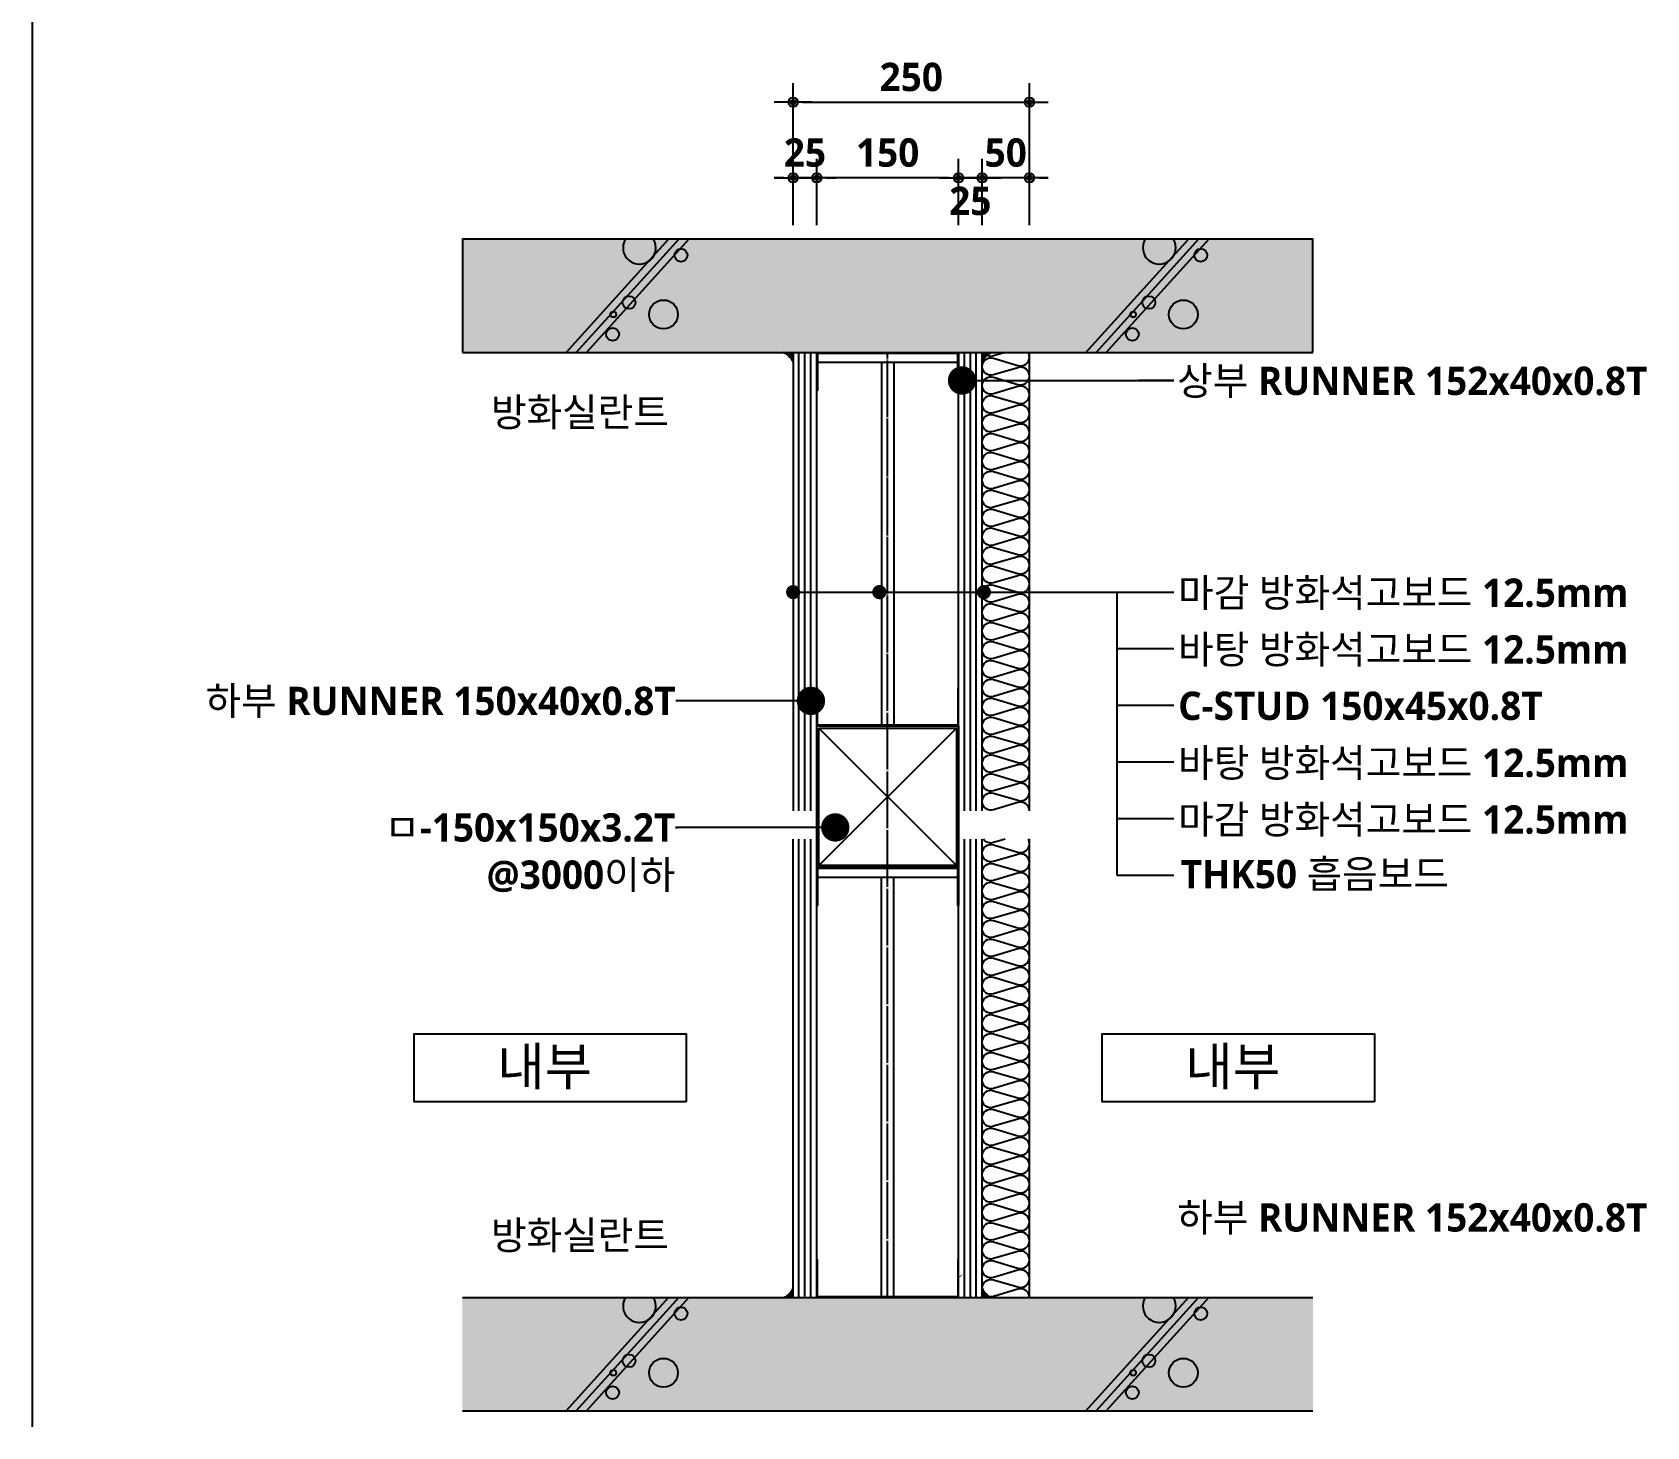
# Model space of a CAD drawing. Extents: x 200 to 24872, y 200 to 5740.
# Drawn here: x 18845 to 20553, y 200 to 1676 of the extents above; entities that cross this region are included whole.
import ezdxf
from ezdxf.enums import TextEntityAlignment as Align

# ---------------------------------------------------------------- set-up
doc = ezdxf.new("R2010")
doc.units = 0
doc.header["$LTSCALE"] = 10
doc.header["$MEASUREMENT"] = 0
doc.header["$PDSIZE"] = -2
doc.linetypes.add('CEN', pattern=[62, 60, -1, 0, -1])
doc.layers.get('0').update_dxf_attribs({"linetype": 'CONTINUOUS'})
doc.layers.get('Defpoints').update_dxf_attribs({"color": 143, "linetype": 'CONTINUOUS'})
for name, color, linetype in [('A-253', 253, 'CONTINUOUS'), ('A-ANNO-GRA1', 7, 'CONTINUOUS'), ('A-ANNO-LEAD', 4, 'CONTINUOUS'), ('A-ANNO-TEXT1', 7, 'CONTINUOUS'), ('A-CON', 2, 'CONTINUOUS'), ('A-DIM', 7, 'CONTINUOUS'), ('A-ELE9', 9, 'CONTINUOUS'), ('A-FIN1', 6, 'CONTINUOUS'), ('A-insul', 251, 'CONTINUOUS'), ('A-LEADER', 7, 'CONTINUOUS'), ('A-ST-AXIS-BUB', 7, 'CONTINUOUS'), ('A-ST-AXIS-DIM', 7, 'CONTINUOUS'), ('A-STEEL', 7, 'CONTINUOUS'), ('A-WALL-DRY', 7, 'CONTINUOUS'), ('CEN', 1, 'CEN'), ('CHAN', 3, 'CONTINUOUS'), ('HAT', 5, 'CONTINUOUS'), ('HT', 8, 'CONTINUOUS'), ('경량철골1', 8, 'CONTINUOUS')]:
    doc.layers.add(name, color=color, linetype=linetype)
doc.layers.add('A-TEXT-DP', color=181, linetype='CONTINUOUS', plot=False)
doc.styles.add('2020음성 1차', font='NanumGothicBold.ttf')
doc.dimstyles.new('DLEADER', dxfattribs={"dimscale": 50, "dimtxt": 3, "dimasz": 3, "dimexe": 1, "dimexo": 8, "dimgap": 1, "dimtad": 1, "dimdec": 0, "dimrnd": 0.25, "dimdsep": 32, "dimtxsty": '2020음성 1차', "dimblk": 'DOT', "dimcen": 5, "dimclrd": 4, "dimclre": 4, "dimclrt": 3, "dimadec": 0, "dimazin": 0, "dimtfac": 1, "dimtdec": 0, "dimtix": 1, "dimtmove": 2, "dimatfit": 1, "dimldrblk": 'DOT', "dimfxl": 1, "dimarcsym": 0})
doc.dimstyles.new('RI-DOT-150', dxfattribs={"dimscale": 150, "dimtxt": 3, "dimasz": 1, "dimexe": 2, "dimexo": 2, "dimgap": 1, "dimtad": 1, "dimdec": 0, "dimzin": 9, "dimdsep": 46, "dimtxsty": '2020음성 1차', "dimcen": 0, "dimclrd": 256, "dimclre": 256, "dimclrt": 3, "dimadec": 0, "dimazin": 0, "dimtm": 1e-09, "dimtfac": 1, "dimtdec": 0, "dimtix": 1, "dimtmove": 2, "dimatfit": 3, "dimfxl": 1.25, "dimtolj": 1, "dimtzin": 0, "dimlwd": -1, "dimlwe": -1, "dimarcsym": 0})

# ---------------------------------------------------------------- blocks, each defined once
blk = doc.blocks.new('222')
at = {"layer": 'HT'}
for p, q in [((9529.35, 4310.29), (9583.73, 4370.29)), ((9540.15, 4310.29), (9594.53, 4370.29))]:
    blk.add_line(p, q, dxfattribs=at)
at = {"layer": 'HT', "color": 4}
blk.add_line((9534.75, 4310.29), (9589.13, 4370.29), dxfattribs=at)
at = {"layer": 'HT'}
for centre, radius in [((9542.83, 4350.06), 7.63), ((9569.78, 4360.57), 3.41), ((9569.39, 4350.02), 1.53), ((9561.07, 4343.74), 3.41), ((9533.57, 4318.74), 3.41)]:
    blk.add_circle(centre, radius, dxfattribs=at)
blk.add_arc((9555.55, 4314.72), 8.7, 329.37522, 210.62478, dxfattribs=at)
blk = doc.blocks.new('_Dot')
at = {"color": 0, "lineweight": -2}
blk.add_line((-0.5, 0), (-1, 0), dxfattribs=at)
at = {"color": 0, "const_width": 0.5}
blk.add_lwpolyline([(-0.25, 0, 1), (0.25, 0, 1)], format="xyb", close=True, dxfattribs=at)
blk = doc.blocks.new('SYM-DOT')
at = {"layer": 'A-LEADER', "const_width": 7.5}
blk.add_lwpolyline([(-7.1, 1.8, 1), (0.4, 1.8, 1)], format="xyb", close=True, dxfattribs=at)
blk = doc.blocks.new('DIMDOT')
at = {"layer": 'A-DIM', "color": 7, "linetype": 'Continuous'}
blk.add_line((-2, 0), (2, 0), dxfattribs=at)
for radius in [0.5, 0.25]:
    blk.add_circle((0, 0), radius, dxfattribs=at)
blk = doc.blocks.new('*D145')
at = {"layer": 'A-ST-AXIS-DIM'}
for p, q in [((19650, 1471.7), (19650, 1621.7)), ((19900, 1471.7), (19900, 1621.7)), ((19660, 1601.7), (19890, 1601.7))]:
    blk.add_line(p, q, dxfattribs=at)
at = {"layer": 'Defpoints', "color": 0}
for p in [(19900, 1601.7), (19650, 1456.7), (19900, 1456.7)]:
    blk.add_point(p, dxfattribs=at)
at = {"layer": 'A-ST-AXIS-DIM', "linetype": 'ByBlock', "xscale": 10, "yscale": 10, "zscale": 10, "rotation": 180}
blk.add_blockref('DIMDOT', (19650, 1601.7), dxfattribs=at)
at = {"layer": 'A-ST-AXIS-DIM', "linetype": 'ByBlock', "xscale": 10, "yscale": 10, "zscale": 10}
blk.add_blockref('DIMDOT', (19900, 1601.7), dxfattribs=at)
at = {"layer": 'A-ST-AXIS-DIM', "color": 3, "ltscale": 10, "insert": (19775, 1628.2), "char_height": 30, "attachment_point": 5, "style": '2020음성 1차'}
blk.add_mtext('\\A1;250', dxfattribs=at)
blk = doc.blocks.new('*D146')
at = {"layer": 'A-ST-AXIS-DIM'}
for p, q in [((19675, 1471.7), (19675, 1541.7)), ((19825, 1471.7), (19825, 1541.7)), ((19815, 1521.7), (19685, 1521.7))]:
    blk.add_line(p, q, dxfattribs=at)
at = {"layer": 'Defpoints', "color": 0}
for p in [(19675, 1521.7), (19675, 1456.7), (19825, 1456.7)]:
    blk.add_point(p, dxfattribs=at)
at = {"layer": 'A-ST-AXIS-DIM', "linetype": 'ByBlock', "xscale": 10, "yscale": 10, "zscale": 10, "rotation": 180}
blk.add_blockref('DIMDOT', (19675, 1521.7), dxfattribs=at)
at = {"layer": 'A-ST-AXIS-DIM', "linetype": 'ByBlock', "xscale": 10, "yscale": 10, "zscale": 10}
blk.add_blockref('DIMDOT', (19825, 1521.7), dxfattribs=at)
at = {"layer": 'A-ST-AXIS-DIM', "color": 3, "ltscale": 10, "insert": (19750, 1548.2), "char_height": 30, "attachment_point": 5, "style": '2020음성 1차'}
blk.add_mtext('\\A1;150', dxfattribs=at)
blk = doc.blocks.new('*D147')
at = {"layer": 'A-ST-AXIS-DIM'}
for p, q in [((19650, 1471.7), (19650, 1541.7)), ((19675, 1471.7), (19675, 1541.7)), ((19640, 1521.7), (19630, 1521.7)), ((19675, 1521.7), (19650, 1521.7)), ((19685, 1521.7), (19695, 1521.7))]:
    blk.add_line(p, q, dxfattribs=at)
at = {"layer": 'Defpoints', "color": 0}
for p in [(19650, 1521.7), (19650, 1456.7), (19675, 1456.7)]:
    blk.add_point(p, dxfattribs=at)
at = {"layer": 'A-ST-AXIS-DIM', "linetype": 'ByBlock', "xscale": 10, "yscale": 10, "zscale": 10}
blk.add_blockref('DIMDOT', (19650, 1521.7), dxfattribs=at)
at = {"layer": 'A-ST-AXIS-DIM', "linetype": 'ByBlock', "xscale": 10, "yscale": 10, "zscale": 10, "rotation": 180}
blk.add_blockref('DIMDOT', (19675, 1521.7), dxfattribs=at)
at = {"layer": 'A-ST-AXIS-DIM', "color": 3, "ltscale": 10, "insert": (19662.5, 1548.2), "char_height": 30, "attachment_point": 5, "style": '2020음성 1차'}
blk.add_mtext('\\A1;25', dxfattribs=at)
blk = doc.blocks.new('*D148')
at = {"layer": 'A-ST-AXIS-DIM'}
for p, q in [((19825, 1471.7), (19825, 1541.7)), ((19850, 1471.7), (19850, 1541.7)), ((19815, 1521.7), (19805, 1521.7)), ((19850, 1521.7), (19825, 1521.7)), ((19860, 1521.7), (19870, 1521.7))]:
    blk.add_line(p, q, dxfattribs=at)
at = {"layer": 'Defpoints', "color": 0}
for p in [(19825, 1521.7), (19825, 1456.7), (19850, 1456.7)]:
    blk.add_point(p, dxfattribs=at)
at = {"layer": 'A-ST-AXIS-DIM', "linetype": 'ByBlock', "xscale": 10, "yscale": 10, "zscale": 10}
blk.add_blockref('DIMDOT', (19825, 1521.7), dxfattribs=at)
at = {"layer": 'A-ST-AXIS-DIM', "linetype": 'ByBlock', "xscale": 10, "yscale": 10, "zscale": 10, "rotation": 180}
blk.add_blockref('DIMDOT', (19850, 1521.7), dxfattribs=at)
at = {"layer": 'A-ST-AXIS-DIM', "color": 3, "ltscale": 10, "insert": (19837.5, 1497), "char_height": 30, "attachment_point": 5, "style": '2020음성 1차'}
blk.add_mtext('\\A1;25', dxfattribs=at)
blk = doc.blocks.new('*D169')
at = {"layer": 'A-ST-AXIS-DIM'}
for p, q in [((19850, 1471.7), (19850, 1541.7)), ((19900, 1471.7), (19900, 1541.7)), ((19840, 1521.7), (19830, 1521.7)), ((19900, 1521.7), (19850, 1521.7)), ((19910, 1521.7), (19920, 1521.7))]:
    blk.add_line(p, q, dxfattribs=at)
at = {"layer": 'Defpoints', "color": 0}
for p in [(19850, 1521.7), (19850, 1456.7), (19900, 1456.7)]:
    blk.add_point(p, dxfattribs=at)
at = {"layer": 'A-ST-AXIS-DIM', "linetype": 'ByBlock', "xscale": 10, "yscale": 10, "zscale": 10}
blk.add_blockref('DIMDOT', (19850, 1521.7), dxfattribs=at)
at = {"layer": 'A-ST-AXIS-DIM', "linetype": 'ByBlock', "xscale": 10, "yscale": 10, "zscale": 10, "rotation": 180}
blk.add_blockref('DIMDOT', (19900, 1521.7), dxfattribs=at)
at = {"layer": 'A-ST-AXIS-DIM', "color": 3, "ltscale": 10, "insert": (19875, 1548.2), "char_height": 30, "attachment_point": 5, "style": '2020음성 1차'}
blk.add_mtext('\\A1;50', dxfattribs=at)

msp = doc.modelspace()

# ---------------------------------------------------------------- hatches: boundary and pattern name
at = {"layer": 'A-253'}
h = msp.add_hatch(color=256, dxfattribs=at)
h.dxf.hatch_style = 1
h.paths.add_polyline_path([(19300, 1336.7), (20200, 1336.7), (20200, 1456.7), (19300, 1456.7)])
h = msp.add_hatch(color=256, dxfattribs=at)
h.dxf.hatch_style = 1
h.paths.add_polyline_path([(19300, 336.7), (20200, 336.7), (20200, 216.7), (19300, 216.7)])
at = {"layer": 'HAT'}
h = msp.add_hatch(dxfattribs=at)
h.set_pattern_fill('ANSI31', color=256, scale=0.6, style=0)
h.set_pattern_definition([(45, (12918.7636, 4174.82555), (-0.42426407, 0.42426407), [])])
h.paths.add_polyline_path([(19650, 1336.7), (19640, 1336.7, -0.200138), (19650, 1326.8)])
h = msp.add_hatch(dxfattribs=at)
h.set_pattern_fill('ANSI31', color=256, scale=0.6, style=0)
h.set_pattern_definition([(45, (12968.7636, 4174.82555), (-0.42426407, 0.42426407), [])])
h.paths.add_polyline_path([(19850, 1336.7), (19860, 1336.7, 0.200138), (19850, 1326.8)])
h = msp.add_hatch(dxfattribs=at)
h.set_pattern_fill('ANSI31', color=256, scale=0.6, style=0)
h.set_pattern_definition([(45, (12918.7636, 3123.9594), (-0.42426407, 0.42426407), [])])
h.paths.add_polyline_path([(19650, 336.7), (19640, 336.7, 0.200138), (19650, 346.6)])
h = msp.add_hatch(dxfattribs=at)
h.set_pattern_fill('ANSI31', color=256, scale=0.6, style=0)
h.set_pattern_definition([(45, (12968.7636, 3123.9594), (-0.42426407, 0.42426407), [])])
h.paths.add_polyline_path([(19850, 336.7), (19860, 336.7, -0.200138), (19850, 346.6)])

# ---------------------------------------------------------------- linework, layer by layer
at = {"layer": 'A-ANNO-GRA1'}
msp.add_line((18845, 5740), (18845, 200), dxfattribs=at)
at = {"layer": 'A-ANNO-LEAD'}
for p, q in [((19992.9, 783.3), (19992.9, 1083.3)), ((20052.9, 1023.3), (19992.9, 1023.3)), ((20052.9, 963.3), (19992.9, 963.3)), ((20052.9, 903.3), (19992.9, 903.3)), ((20052.9, 843.3), (19992.9, 843.3)), ((20052.9, 783.3), (19992.9, 783.3))]:
    msp.add_line(p, q, dxfattribs=at)
for points in [[(19644.6, 1331.3, 0, 12, 0), (19625.5, 1314.8, 0, 0, 0), (19571.6, 1269, 0, 0, 0), (19523.6, 1269, 0, 0, 0)], [(19826.3, 359.6, 0, 12, 0), (19845.4, 376.1, 0, 0, 0), (19894.3, 421.9, 0, 0, 0), (20052.9, 421.9, 0, 0, 0)], [(19644.6, 340, 0, 12, 0), (19625.5, 356.5, 0, 0, 0), (19571.6, 402.4, 0, 0, 0), (19523.6, 402.4, 0, 0, 0)]]:
    msp.add_lwpolyline(points, format="xyseb", dxfattribs=at)
msp.add_lwpolyline([(19650, 1083.3), (20000.8, 1083.3), (20052.9, 1083.3)], dxfattribs=at)
at = {"layer": 'A-CON'}
for p, q in [((19300, 1336.7), (20200, 1336.7)), ((19300, 336.7), (20200, 336.7))]:
    msp.add_line(p, q, dxfattribs=at)
at = {"layer": 'A-ELE9'}
for p, q in [((19900, 851.7), (19900, 1336.7)), ((19900, 336.7), (19900, 821.7))]:
    msp.add_line(p, q, dxfattribs=at)
at = {"layer": 'A-FIN1'}
for centre, start, end in [((19633.1, 1319.7), 22.6698, 67.94), ((19866.9, 1319.7), 112.06, 157.3302), ((19633.1, 353.6), 292.06, 337.3302), ((19866.9, 353.6), 202.6698, 247.94)]:
    msp.add_arc(centre, 18.3, start, end, dxfattribs=at)
at = {"layer": 'A-insul'}
for points in [[(19900, 851.7, 0.509267), (19900, 851.7, 0.509267), (19887.9, 860.5), (19862.1, 852.9, -0.509267), (19850, 861.7, -0.509267), (19862.1, 870.5), (19887.9, 862.9, 0.509267), (19900, 871.7, 0.509267), (19887.9, 880.5), (19862.1, 872.9, -0.509267), (19850, 881.7, -0.509267), (19862.1, 890.5), (19887.9, 882.9, 0.509267), (19900, 891.7, 0.509267), (19887.9, 900.5), (19862.1, 892.9, -0.509267), (19850, 901.7, -0.509267), (19862.1, 910.5), (19887.9, 902.9, 0.509267), (19900, 911.7, 0.509267), (19887.9, 920.5), (19862.1, 912.9, -0.509267), (19850, 921.7, -0.509267), (19862.1, 930.5), (19887.9, 922.9, 0.509267), (19900, 931.7, 0.509267), (19887.9, 940.6), (19862.1, 932.9, -0.509267), (19850, 941.7, -0.509267), (19862.1, 950.6), (19887.9, 942.9, 0.509267), (19900, 951.7, 0.509267), (19887.9, 960.6), (19862.1, 952.9, -0.509267), (19850, 961.7, -0.509267), (19862.1, 970.6), (19887.9, 962.9, 0.509267), (19900, 971.7, 0.509267), (19887.9, 980.6), (19862.1, 972.9, -0.509267), (19850, 981.7, -0.509267), (19862.1, 990.6), (19887.9, 982.9, 0.509267), (19900, 991.7, 0.509267), (19887.9, 1000.6), (19862.1, 992.9, -0.509267), (19850, 1001.8, -0.509267), (19862.1, 1010.6), (19887.9, 1002.9, 0.509267), (19900, 1011.8, 0.509267), (19887.9, 1020.6), (19862.1, 1012.9, -0.509267), (19850, 1021.8, -0.509267), (19862.1, 1030.6), (19887.9, 1022.9, 0.509267), (19900, 1031.8, 0.509267), (19887.9, 1040.6), (19862.1, 1032.9, -0.509267), (19850, 1041.8, -0.509267), (19862.1, 1050.6), (19887.9, 1042.9, 0.509267), (19900, 1051.8, 0.509267), (19887.9, 1060.6), (19862.1, 1053, -0.509267), (19850, 1061.8, -0.509267), (19862.1, 1070.6), (19887.9, 1063, 0.509267), (19900, 1071.8, 0.509267), (19887.9, 1080.6), (19862.1, 1073, -0.509267), (19850, 1081.8, -0.509267), (19862.1, 1090.6), (19887.9, 1083, 0.509267), (19900, 1091.8, 0.509267), (19887.9, 1100.6), (19862.1, 1093, -0.509267), (19850, 1101.8, -0.509267), (19862.1, 1110.6), (19887.9, 1103, 0.509267), (19900, 1111.8, 0.509267), (19887.9, 1120.6), (19862.1, 1113, -0.509267), (19850, 1121.8, -0.509267), (19862.1, 1130.6), (19887.9, 1123, 0.509267), (19900, 1131.8, 0.509267), (19887.9, 1140.7), (19862.1, 1133, -0.509267), (19850, 1141.8, -0.509267), (19862.1, 1150.7), (19887.9, 1143, 0.509267), (19900, 1151.8, 0.509267), (19887.9, 1160.7), (19862.1, 1153, -0.509267), (19850, 1161.8, -0.509267), (19862.1, 1170.7), (19887.9, 1163, 0.509267), (19900, 1171.8, 0.509267), (19887.9, 1180.7), (19862.1, 1173, -0.509267), (19850, 1181.8, -0.509267), (19862.1, 1190.7), (19887.9, 1183, 0.509267), (19900, 1191.8, 0.509267), (19887.9, 1200.7), (19862.1, 1193, -0.509267), (19850, 1201.9, -0.509267), (19862.1, 1210.7), (19887.9, 1203, 0.509267), (19900, 1211.9, 0.509267), (19887.9, 1220.7), (19862.1, 1213, -0.509267), (19850, 1221.9, -0.509267), (19862.1, 1230.7), (19887.9, 1223, 0.509267), (19900, 1231.9, 0.509267), (19887.9, 1240.7), (19862.1, 1233, -0.509267), (19850, 1241.9, -0.509267), (19862.1, 1250.7), (19887.9, 1243, 0.509267), (19900, 1251.9, 0.509267), (19887.9, 1260.7), (19862.1, 1253.1, -0.509267), (19850, 1261.9, -0.509267), (19862.1, 1270.7), (19887.9, 1263.1, 0.509267), (19900, 1271.9, 0.509267), (19887.9, 1280.7), (19862.1, 1273.1, -0.509267), (19850, 1281.9, -0.509267), (19862.1, 1290.7), (19887.9, 1283.1, 0.509267), (19900, 1291.9, 0.509267), (19887.9, 1300.7), (19862.1, 1293.1, -0.509267), (19850, 1301.9, -0.509267), (19862.1, 1310.7), (19887.9, 1303.1, 0.509267), (19900, 1311.9, 0.509267), (19887.9, 1320.7), (19862.1, 1313.1, -0.509267), (19850, 1321.9, -0.509267), (19862.1, 1330.7), (19887.9, 1323.1, 0.509267), (19900, 1331.9, 0.135505), (19898.7, 1336.7)], [(19874.2, 1336.7), (19862.1, 1333.1, -0.332027), (19851.6, 1336.7)], [(19900, 336.7, 0.509267), (19900, 336.7, 0.509267), (19887.9, 345.5), (19862.1, 337.9, -0.509267), (19850, 346.7, -0.509267), (19862.1, 355.5), (19887.9, 347.9, 0.509267), (19900, 356.7, 0.509267), (19887.9, 365.5), (19862.1, 357.9, -0.509267), (19850, 366.7, -0.509267), (19862.1, 375.5), (19887.9, 367.9, 0.509267), (19900, 376.7, 0.509267), (19887.9, 385.5), (19862.1, 377.9, -0.509267), (19850, 386.7, -0.509267), (19862.1, 395.5), (19887.9, 387.9, 0.509267), (19900, 396.7, 0.509267), (19887.9, 405.5), (19862.1, 397.9, -0.509267), (19850, 406.7, -0.509267), (19862.1, 415.5), (19887.9, 407.9, 0.509267), (19900, 416.7, 0.509267), (19887.9, 425.6), (19862.1, 417.9, -0.509267), (19850, 426.7, -0.509267), (19862.1, 435.6), (19887.9, 427.9, 0.509267), (19900, 436.7, 0.509267), (19887.9, 445.6), (19862.1, 437.9, -0.509267), (19850, 446.7, -0.509267), (19862.1, 455.6), (19887.9, 447.9, 0.509267), (19900, 456.7, 0.509267), (19887.9, 465.6), (19862.1, 457.9, -0.509267), (19850, 466.7, -0.509267), (19862.1, 475.6), (19887.9, 467.9, 0.509267), (19900, 476.7, 0.509267), (19887.9, 485.6), (19862.1, 477.9, -0.509267), (19850, 486.8, -0.509267), (19862.1, 495.6), (19887.9, 487.9, 0.509267), (19900, 496.8, 0.509267), (19887.9, 505.6), (19862.1, 497.9, -0.509267), (19850, 506.8, -0.509267), (19862.1, 515.6), (19887.9, 507.9, 0.509267), (19900, 516.8, 0.509267), (19887.9, 525.6), (19862.1, 517.9, -0.509267), (19850, 526.8, -0.509267), (19862.1, 535.6), (19887.9, 527.9, 0.509267), (19900, 536.8, 0.509267), (19887.9, 545.6), (19862.1, 538, -0.509267), (19850, 546.8, -0.509267), (19862.1, 555.6), (19887.9, 548, 0.509267), (19900, 556.8, 0.509267), (19887.9, 565.6), (19862.1, 558, -0.509267), (19850, 566.8, -0.509267), (19862.1, 575.6), (19887.9, 568, 0.509267), (19900, 576.8, 0.509267), (19887.9, 585.6), (19862.1, 578, -0.509267), (19850, 586.8, -0.509267), (19862.1, 595.6), (19887.9, 588, 0.509267), (19900, 596.8, 0.509267), (19887.9, 605.6), (19862.1, 598, -0.509267), (19850, 606.8, -0.509267), (19862.1, 615.6), (19887.9, 608, 0.509267), (19900, 616.8, 0.509267), (19887.9, 625.7), (19862.1, 618, -0.509267), (19850, 626.8, -0.509267), (19862.1, 635.7), (19887.9, 628, 0.509267), (19900, 636.8, 0.509267), (19887.9, 645.7), (19862.1, 638, -0.509267), (19850, 646.8, -0.509267), (19862.1, 655.7), (19887.9, 648, 0.509267), (19900, 656.8, 0.509267), (19887.9, 665.7), (19862.1, 658, -0.509267), (19850, 666.8, -0.509267), (19862.1, 675.7), (19887.9, 668, 0.509267), (19900, 676.8, 0.509267), (19887.9, 685.7), (19862.1, 678, -0.509267), (19850, 686.9, -0.509267), (19862.1, 695.7), (19887.9, 688, 0.509267), (19900, 696.9, 0.509267), (19887.9, 705.7), (19862.1, 698, -0.509267), (19850, 706.9, -0.509267), (19862.1, 715.7), (19887.9, 708, 0.509267), (19900, 716.9, 0.509267), (19887.9, 725.7), (19862.1, 718, -0.509267), (19850, 726.9, -0.509267), (19862.1, 735.7), (19887.9, 728, 0.509267), (19900, 736.9, 0.509267), (19887.9, 745.7), (19862.1, 738.1, -0.509267), (19850, 746.9, -0.509267), (19862.1, 755.7), (19887.9, 748.1, 0.509267), (19900, 756.9, 0.509267), (19887.9, 765.7), (19862.1, 758.1, -0.509267), (19850, 766.9, -0.509267), (19862.1, 775.7), (19887.9, 768.1, 0.509267), (19900, 776.9, 0.509267), (19887.9, 785.7), (19862.1, 778.1, -0.509267), (19850, 786.9, -0.509267), (19862.1, 795.7), (19887.9, 788.1, 0.509267), (19900, 796.9, 0.509267), (19887.9, 805.7), (19862.1, 798.1, -0.509267), (19850, 806.9, -0.509267), (19862.1, 815.7), (19887.9, 808.1, 0.509267), (19900, 816.9, 0.135505), (19898.7, 821.7)], [(19874.2, 821.7), (19862.1, 818.1, -0.332027), (19851.6, 821.7)]]:
    msp.add_lwpolyline(points, format="xyb", dxfattribs=at)
at = {"layer": 'A-ST-AXIS-BUB'}
for points in [[(19537, 543.9), (19249, 543.9), (19249, 615.9), (19537, 615.9)], [(20265, 543.9), (19977, 543.9), (19977, 615.9), (20265, 615.9)]]:
    msp.add_lwpolyline(points, close=True, dxfattribs=at)
at = {"layer": 'A-STEEL'}
for p, q in [((19677.3, 939.4), (19822.7, 794)), ((19677.3, 794), (19822.7, 939.4))]:
    msp.add_line(p, q, dxfattribs=at)
for points in [[(19675, 941.7), (19825, 941.7), (19825, 791.7), (19675, 791.7)], [(19677.3, 939.4), (19822.7, 939.4), (19822.7, 794), (19677.3, 794)]]:
    msp.add_lwpolyline(points, close=True, dxfattribs=at)
at = {"layer": 'A-TEXT-DP'}
msp.add_line((19300, 216.7), (20200, 216.7), dxfattribs=at)
msp.add_lwpolyline([(20200, 1336.7), (20200, 1456.7), (19300, 1456.7), (19300, 1336.7)], dxfattribs=at)
at = {"layer": 'A-WALL-DRY'}
for p, q in [((19650, 1336.7), (19650, 851.7)), ((19656.2, 851.7), (19656.2, 1336.7)), ((19662.5, 851.7), (19662.5, 1336.7)), ((19668.7, 851.7), (19668.7, 1336.7)), ((19675, 851.7), (19675, 1336.7)), ((19825, 851.7), (19825, 1336.7)), ((19831.3, 851.7), (19831.3, 1336.7)), ((19837.5, 851.7), (19837.5, 1336.7)), ((19843.8, 851.7), (19843.8, 1336.7)), ((19850, 851.7), (19850, 1336.7)), ((19650, 336.7), (19650, 821.7)), ((19656.2, 336.7), (19656.2, 821.7)), ((19662.5, 336.7), (19662.5, 821.7)), ((19668.7, 336.7), (19668.7, 821.7)), ((19675, 336.7), (19675, 821.7)), ((19825, 336.7), (19825, 821.7)), ((19831.3, 336.7), (19831.3, 821.7)), ((19837.5, 336.7), (19837.5, 821.7)), ((19843.8, 336.7), (19843.8, 821.7)), ((19850, 336.7), (19850, 821.7))]:
    msp.add_line(p, q, dxfattribs=at)
at = {"layer": 'CEN', "ltscale": 0.1}
msp.add_line((19750, 336.7), (19750, 1336.7), dxfattribs=at)
at = {"layer": 'CHAN'}
for points in [[(19825, 1296.7), (19824.2, 1296.7), (19824.2, 1335.6, 0.414214), (19823.9, 1335.9), (19676.1, 1335.9, 0.414214), (19675.8, 1335.6), (19675.8, 1296.7), (19675, 1296.7), (19675, 1335.9, -0.414214), (19675.8, 1336.7), (19824.2, 1336.7, -0.414214), (19825, 1335.9)], [(19825, 981.7), (19824.2, 981.7), (19824.2, 942.7, -0.414214), (19823.9, 942.5), (19676.1, 942.5, -0.414214), (19675.8, 942.7), (19675.8, 981.7), (19675, 981.7), (19675, 942.5, 0.414214), (19675.8, 941.7), (19824.2, 941.7, 0.414214), (19825, 942.5)], [(19825, 751.7), (19824.2, 751.7), (19824.2, 790.6, 0.414214), (19823.9, 790.9), (19676.1, 790.9, 0.414214), (19675.8, 790.6), (19675.8, 751.7), (19675, 751.7), (19675, 790.9, -0.414214), (19675.8, 791.7), (19824.2, 791.7, -0.414214), (19825, 790.9)], [(19825, 376.7), (19824.2, 376.7), (19824.2, 337.7, -0.414214), (19823.9, 337.5), (19676.1, 337.5, -0.414214), (19675.8, 337.7), (19675.8, 376.7), (19675, 376.7), (19675, 337.5, 0.414214), (19675.8, 336.7), (19824.2, 336.7, 0.414214), (19825, 337.5)]]:
    msp.add_lwpolyline(points, format="xyb", close=True, dxfattribs=at)
at = {"layer": '경량철골1'}
for p, q in [((19675.8, 1326.7), (19824.2, 1326.7)), ((19743.5, 1326.7), (19743.5, 941.7)), ((19756.5, 1326.7), (19756.5, 941.7)), ((19675.8, 781.7), (19824.2, 781.7)), ((19743.5, 337.5), (19743.5, 781.7)), ((19756.5, 337.5), (19756.5, 781.7))]:
    msp.add_line(p, q, dxfattribs=at)

# ---------------------------------------------------------------- block references
at = {"xscale": 2, "yscale": 2, "zscale": 2, "rotation": 180}
for p in [(38598.5, 10077.2), (39148.5, 10077.2), (38598.5, 8957.2), (39148.5, 8957.2)]:
    msp.add_blockref('222', p, dxfattribs=at)
at = {"layer": 'A-ANNO-LEAD', "xscale": -1}
for p in [(19646.7, 1081.4), (19737.9, 1081.4), (19848.5, 1081.4)]:
    msp.add_blockref('SYM-DOT', p, dxfattribs=at)

# ---------------------------------------------------------------- texts
at = {"layer": 'A-ANNO-TEXT1', "style": '2020음성 1차'}
for s, p in [('상부 RUNNER 152x40x0.8T', (20056.4, 1306.8)), ('마감 방화석고보드 12.5mm', (20057.4, 1082.6)), ('바탕 방화석고보드 12.5mm', (20057.4, 1022.6)), ('C-STUD 150x45x0.8T', (20057.4, 962.9)), ('바탕 방화석고보드 12.5mm', (20057.4, 902.6)), ('마감 방화석고보드 12.5mm', (20057.4, 842.6)), ('THK50 흡음보드', (20060, 784.9)), ('하부 RUNNER 152x40x0.8T', (20056.4, 421.5))]:
    msp.add_text(s, height=30, dxfattribs=at).set_placement(p, align=Align.MIDDLE_LEFT)
for p in [(19518.5, 1258.6), (19518.5, 387.6)]:
    msp.add_text('방화실란트', height=30, dxfattribs=at).set_placement(p, align=Align.RIGHT)
for s, p in [('하부 RUNNER 150x40x0.8T', (19525.8, 968.1)), ('ㅁ-150x150x3.2T', (19525.4, 834.2)), ('@3000이하', (19525.4, 784.2))]:
    msp.add_text(s, height=30, dxfattribs=at).set_placement(p, align=Align.MIDDLE_RIGHT)
for p in [(19336.9, 561.2), (20064.9, 561.2)]:
    msp.add_text('내부', height=40, dxfattribs=at).set_placement(p)

# ---------------------------------------------------------------- dimensions: what is measured, and where the dimension line sits
at = {"layer": 'A-ST-AXIS-DIM'}
dim = msp.add_linear_dim(base=(19900, 1601.7), p1=(19650, 1456.7), p2=(19900, 1456.7), dimstyle='RI-DOT-150', override={"dimscale": 10, "dimexo": 1.5, "dimlunit": 6, "dimblk1": 'DIMDOT', "dimblk2": 'DIMDOT', "dimsah": 1}, dxfattribs=at)
dim.commit()
dim.dimension.update_dxf_attribs({"geometry": '*D145', "text_midpoint": (19775, 1628.2)})
for base, p1, p2, picture, middle in [((19650, 1521.7), (19675, 1456.7), (19650, 1456.7), '*D147', (19662.5, 1548.2)), ((19675, 1521.7), (19825, 1456.7), (19675, 1456.7), '*D146', (19750, 1548.2)), ((19850, 1521.7), (19900, 1456.7), (19850, 1456.7), '*D169', (19875, 1548.2))]:
    dim = msp.add_linear_dim(base=base, p1=p1, p2=p2, angle=180, dimstyle='RI-DOT-150', override={"dimscale": 10, "dimexo": 1.5, "dimlunit": 6, "dimblk1": 'DIMDOT', "dimblk2": 'DIMDOT', "dimsah": 1}, dxfattribs=at)
    dim.commit()
    dim.dimension.update_dxf_attribs({"geometry": picture, "text_midpoint": middle})
dim = msp.add_linear_dim(base=(19825, 1521.7), p1=(19850, 1456.7), p2=(19825, 1456.7), angle=180, dimstyle='RI-DOT-150', override={"dimscale": 10, "dimexo": 1.5, "dimlunit": 6, "dimblk1": 'DIMDOT', "dimblk2": 'DIMDOT', "dimsah": 1}, dxfattribs=at)
dim.commit()
dim.dimension.update_dxf_attribs({"geometry": '*D148', "text_midpoint": (19837.5, 1497), "dimtype": 160})

# ---------------------------------------------------------------- leaders
at = {"layer": 'A-ANNO-LEAD'}
for points in [[(19828.7, 1307.2), (20052.9, 1307.2), (20015.3, 1307.2)], [(19668.8, 968.1), (19552.2, 968.1), (19525.8, 968.1)], [(19694.6, 834.2), (19525.4, 834.2), (19528.5, 834.2)]]:
    msp.add_leader(points, dimstyle='DLEADER', override={"dimscale": 10, "dimclrd": 7}, dxfattribs=at)

doc.saveas('drawing.dxf')
